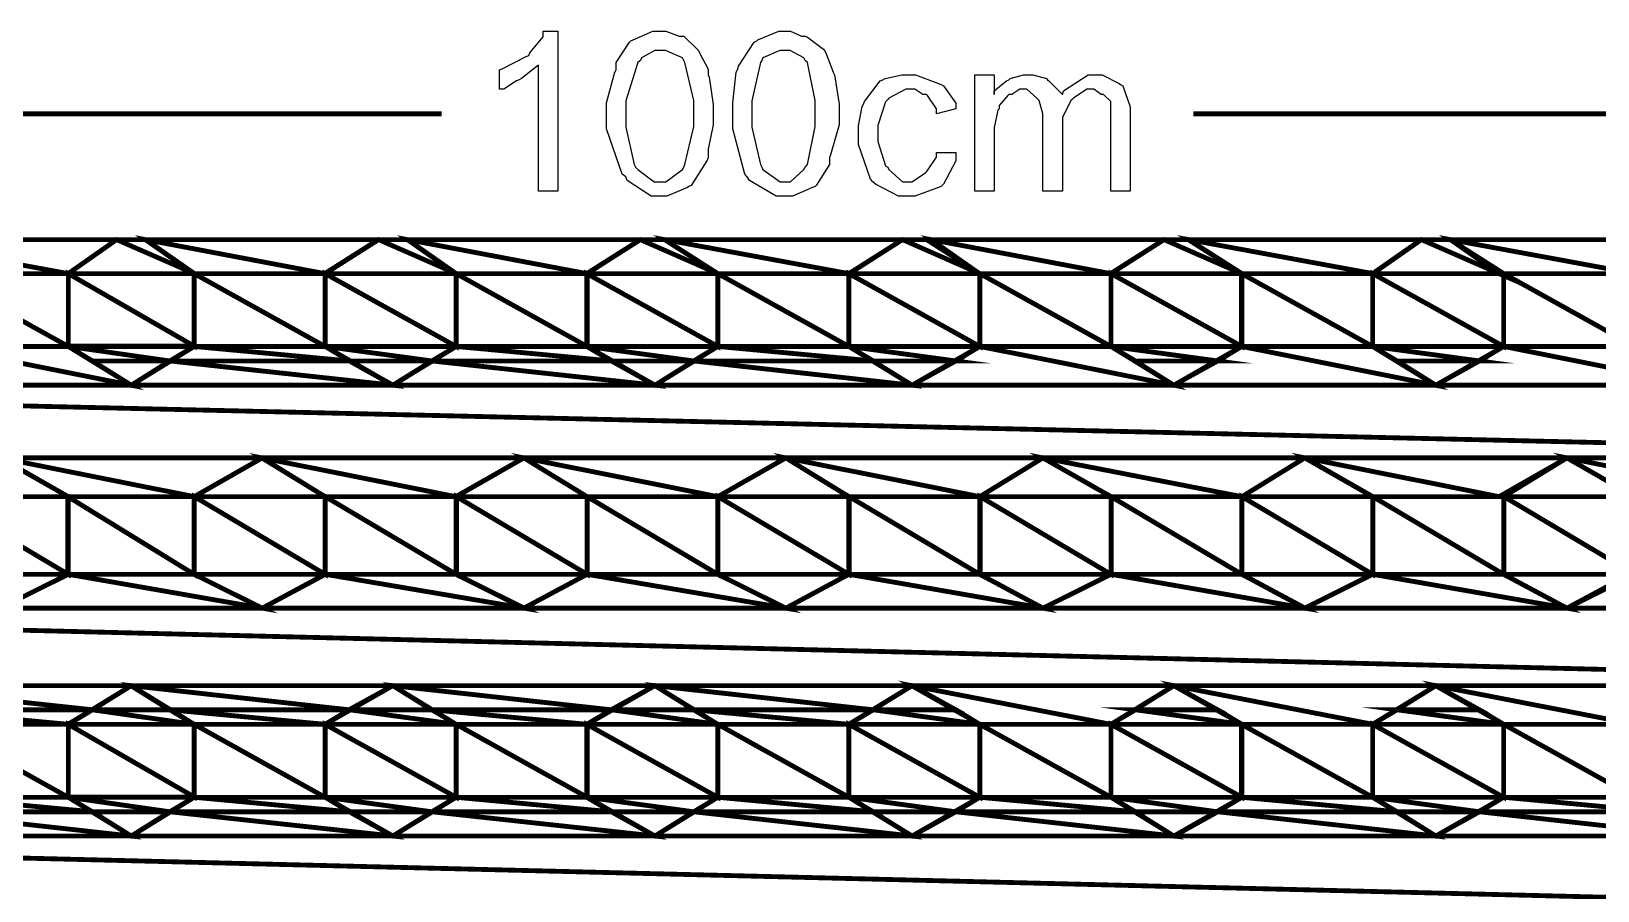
# Model space of a CAD drawing. Extents: x 0 to 210, y 0 to 297.
# Drawn here: x 181.84 to 195.53, y 155.12 to 162.64 of the extents above; entities that cross this region are included whole.
import ezdxf

# ---------------------------------------------------------------- set-up
doc = ezdxf.new("R2010")
doc.units = 0
doc.header["$MEASUREMENT"] = 0
for name, color, linetype in [('C00-00-00-BLACK', 7, 'Continuous'), ('C00-7E-FF', 150, 'Continuous'), ('C62-64-65', 252, 'Continuous'), ('C93-95-97', 253, 'Continuous'), ('CFF-7E-00', 30, 'Continuous')]:
    doc.layers.add(name, color=color, linetype=linetype)

msp = doc.modelspace()

# ---------------------------------------------------------------- linework, layer by layer
at = {"layer": 'C00-00-00-BLACK', "const_width": 0.0423}
for points in [[(173.972, 160.817), (201.327, 160.817)], [(182.158, 160.52), (182.581, 160.817)], [(182.835, 160.817), (183.259, 160.52)], [(184.404, 160.52), (184.869, 160.817)], [(185.126, 160.817), (185.55, 160.52)], [(186.695, 160.52), (187.161, 160.817)], [(187.373, 160.817), (187.838, 160.52)], [(188.984, 160.52), (189.453, 160.817)], [(189.664, 160.817), (190.129, 160.52)], [(191.276, 160.52), (191.74, 160.817)], [(191.952, 160.817), (192.421, 160.52)], [(193.564, 160.52), (193.989, 160.817)], [(194.244, 160.817), (194.71, 160.52)], [(182.158, 160.52), (182.158, 159.883)], [(183.259, 160.52), (183.259, 159.883)], [(184.404, 160.52), (184.404, 159.883)], [(185.55, 160.52), (185.55, 159.883)], [(186.695, 160.52), (186.695, 159.883)], [(187.838, 160.52), (187.838, 159.883)], [(188.984, 160.52), (188.984, 159.883)], [(190.129, 160.52), (190.129, 159.883)], [(191.276, 160.52), (191.276, 159.883)], [(192.421, 160.52), (192.421, 159.883)], [(193.564, 160.52), (193.564, 159.883)], [(194.71, 160.52), (194.71, 159.883)], [(182.158, 159.883), (182.709, 159.544)], [(182.709, 159.544), (183.259, 159.883)], [(184.404, 159.883), (184.996, 159.544)], [(184.996, 159.544), (185.55, 159.883)], [(186.695, 159.883), (187.288, 159.544)], [(187.288, 159.544), (187.838, 159.883)], [(188.984, 159.883), (189.537, 159.544)], [(189.537, 159.544), (190.129, 159.883)], [(191.276, 159.883), (191.826, 159.544)], [(191.826, 159.544), (192.421, 159.883)], [(193.564, 159.883), (194.117, 159.544)], [(194.117, 159.544), (194.71, 159.883)], [(181.562, 158.908), (182.158, 158.569)], [(183.259, 158.569), (183.854, 158.908)], [(183.854, 158.908), (184.404, 158.569)], [(185.55, 158.569), (186.142, 158.908)], [(186.142, 158.908), (186.695, 158.569)], [(187.838, 158.569), (188.433, 158.908)], [(188.433, 158.908), (188.984, 158.569)], [(190.129, 158.569), (190.681, 158.908)], [(190.681, 158.908), (191.276, 158.569)], [(192.421, 158.569), (192.971, 158.908)], [(192.971, 158.908), (193.564, 158.569)], [(194.71, 158.569), (195.263, 158.908)], [(195.263, 158.908), (195.855, 158.569)], [(182.158, 158.569), (182.158, 157.89)], [(183.259, 158.569), (183.259, 157.89)], [(184.404, 158.569), (184.404, 157.89)], [(185.55, 158.569), (185.55, 157.89)], [(186.695, 158.569), (186.695, 157.89)], [(187.838, 158.569), (187.838, 157.89)], [(188.984, 158.569), (188.984, 157.89)], [(190.129, 158.569), (190.129, 157.89)], [(191.276, 158.569), (191.276, 157.89)], [(192.421, 158.569), (192.421, 157.89)], [(193.564, 158.569), (193.564, 157.89)], [(194.71, 158.569), (194.71, 157.89)], [(181.562, 157.594), (182.158, 157.89)], [(183.259, 157.89), (183.854, 157.594)], [(183.854, 157.594), (184.404, 157.89)], [(185.55, 157.89), (186.142, 157.594)], [(186.142, 157.594), (186.695, 157.89)], [(187.838, 157.89), (188.433, 157.594)], [(188.433, 157.594), (188.984, 157.89)], [(190.129, 157.89), (190.681, 157.594)], [(190.681, 157.594), (191.276, 157.89)], [(192.421, 157.89), (192.971, 157.594)], [(192.971, 157.594), (193.564, 157.89)], [(194.71, 157.89), (195.263, 157.594)], [(195.263, 157.594), (195.855, 157.89)], [(182.158, 156.578), (182.709, 156.916)], [(182.709, 156.916), (183.259, 156.578)], [(184.404, 156.578), (184.996, 156.916)], [(184.996, 156.916), (185.55, 156.578)], [(186.695, 156.578), (187.288, 156.916)], [(187.288, 156.916), (187.838, 156.578)], [(188.984, 156.578), (189.537, 156.916)], [(189.537, 156.916), (190.129, 156.578)], [(191.276, 156.578), (191.826, 156.916)], [(191.826, 156.916), (192.421, 156.578)], [(193.564, 156.578), (194.117, 156.916)], [(194.117, 156.916), (194.71, 156.578)], [(182.158, 156.578), (182.158, 155.94)], [(183.259, 156.578), (183.259, 155.94)], [(184.404, 156.578), (184.404, 155.94)], [(185.55, 156.578), (185.55, 155.94)], [(186.695, 156.578), (186.695, 155.94)], [(187.838, 156.578), (187.838, 155.94)], [(188.984, 156.578), (188.984, 155.94)], [(190.129, 156.578), (190.129, 155.94)], [(191.276, 156.578), (191.276, 155.94)], [(192.421, 156.578), (192.421, 155.94)], [(193.564, 156.578), (193.564, 155.94)], [(194.71, 156.578), (194.71, 155.94)], [(182.158, 155.94), (182.709, 155.601)], [(182.709, 155.601), (183.259, 155.94)], [(184.404, 155.94), (184.996, 155.601)], [(184.996, 155.601), (185.55, 155.94)], [(186.695, 155.94), (187.288, 155.601)], [(187.288, 155.601), (187.838, 155.94)], [(188.984, 155.94), (189.537, 155.601)], [(189.537, 155.601), (190.129, 155.94)], [(191.276, 155.94), (191.826, 155.601)], [(191.826, 155.601), (192.421, 155.94)], [(193.564, 155.94), (194.117, 155.601)], [(194.117, 155.601), (194.71, 155.94)]]:
    msp.add_lwpolyline(points, dxfattribs=at)
at = {"layer": 'C00-7E-FF', "const_width": 0.0423}
for points in [[(175.456, 161.917), (185.423, 161.917)], [(199.8, 161.917), (191.995, 161.917)]]:
    msp.add_lwpolyline(points, dxfattribs=at)
at = {"layer": 'C62-64-65', "const_width": 0.0423}
for points in [[(182.581, 160.817), (183.261, 160.52), (182.158, 160.52), (182.581, 160.817)], [(182.835, 160.817), (182.581, 160.817), (183.261, 160.52), (182.835, 160.817)], [(184.872, 160.817), (185.55, 160.52), (184.404, 160.52), (184.872, 160.817)], [(185.126, 160.817), (184.872, 160.817), (185.55, 160.52), (185.126, 160.817)], [(187.161, 160.817), (187.838, 160.52), (186.695, 160.52), (187.161, 160.817)], [(187.373, 160.817), (187.161, 160.817), (187.838, 160.52), (187.373, 160.817)], [(189.453, 160.817), (190.129, 160.52), (188.987, 160.52), (189.453, 160.817)], [(189.664, 160.817), (189.453, 160.817), (190.129, 160.52), (189.664, 160.817)], [(191.74, 160.817), (192.418, 160.52), (191.276, 160.52), (191.74, 160.817)], [(191.952, 160.817), (191.74, 160.817), (192.418, 160.52), (191.952, 160.817)], [(193.991, 160.817), (194.67, 160.52), (193.566, 160.52), (193.991, 160.817)], [(194.244, 160.817), (193.991, 160.817), (194.67, 160.52), (194.244, 160.817)], [(183.259, 160.52), (182.158, 160.52), (183.259, 159.886), (183.259, 160.52)], [(182.158, 160.52), (183.259, 159.886), (182.158, 159.886), (182.158, 160.52)], [(185.55, 160.52), (184.404, 160.52), (185.55, 159.883), (185.55, 160.52)], [(184.404, 160.52), (185.55, 159.883), (184.404, 159.883), (184.404, 160.52)], [(187.838, 160.52), (186.692, 160.52), (187.838, 159.883), (187.838, 160.52)], [(186.692, 160.52), (187.838, 159.883), (186.692, 159.883), (186.692, 160.52)], [(190.129, 160.52), (188.984, 160.52), (190.129, 159.883), (190.129, 160.52)], [(188.984, 160.52), (190.129, 159.883), (188.984, 159.883), (188.984, 160.52)], [(192.421, 160.52), (191.276, 160.52), (192.421, 159.883), (192.421, 160.52)], [(191.276, 160.52), (192.421, 159.883), (191.276, 159.883), (191.276, 160.52)], [(194.71, 160.52), (193.564, 160.52), (194.71, 159.883), (194.71, 160.52)], [(193.564, 160.52), (194.71, 159.883), (193.564, 159.883), (193.564, 160.52)], [(183.259, 159.883), (182.158, 159.883), (183.046, 159.756), (183.259, 159.883)], [(182.158, 159.883), (183.046, 159.756), (182.37, 159.756), (182.158, 159.883)], [(185.55, 159.883), (184.404, 159.883), (185.338, 159.756), (185.55, 159.883)], [(184.404, 159.883), (185.338, 159.756), (184.618, 159.756), (184.404, 159.883)], [(187.838, 159.883), (186.692, 159.883), (187.627, 159.756), (187.838, 159.883)], [(186.692, 159.883), (187.627, 159.756), (186.907, 159.756), (186.692, 159.883)], [(190.129, 159.883), (188.984, 159.883), (189.919, 159.756), (190.129, 159.883)], [(188.984, 159.883), (189.919, 159.756), (189.198, 159.756), (188.984, 159.883)], [(192.421, 159.883), (191.276, 159.883), (192.209, 159.756), (192.421, 159.883)], [(191.276, 159.883), (192.209, 159.756), (191.49, 159.756), (191.276, 159.883)], [(194.71, 159.883), (193.564, 159.883), (194.498, 159.756), (194.71, 159.883)], [(193.564, 159.883), (194.498, 159.756), (193.778, 159.756), (193.564, 159.883)], [(182.37, 159.756), (183.046, 159.756), (182.709, 159.544), (182.37, 159.756)], [(184.616, 159.756), (185.338, 159.756), (184.996, 159.544), (184.616, 159.756)], [(186.907, 159.756), (187.627, 159.756), (187.288, 159.544), (186.907, 159.756)], [(189.195, 159.756), (189.919, 159.756), (189.537, 159.544), (189.195, 159.756)], [(191.487, 159.756), (192.209, 159.756), (191.826, 159.544), (191.487, 159.756)], [(193.778, 159.756), (194.498, 159.756), (194.117, 159.544), (193.778, 159.756)], [(181.562, 158.908), (182.158, 158.569), (181.012, 158.569), (181.562, 158.908)], [(183.854, 158.908), (184.404, 158.569), (183.259, 158.569), (183.854, 158.908)], [(186.142, 158.908), (186.695, 158.569), (185.55, 158.569), (186.142, 158.908)], [(188.433, 158.908), (188.984, 158.569), (187.838, 158.569), (188.433, 158.908)], [(190.681, 158.908), (191.276, 158.569), (190.129, 158.569), (190.681, 158.908)], [(192.971, 158.908), (193.564, 158.569), (192.421, 158.569), (192.971, 158.908)], [(195.263, 158.908), (195.855, 158.569), (194.71, 158.569), (195.263, 158.908)], [(182.158, 158.569), (181.015, 158.569), (182.158, 157.89), (182.158, 158.569)], [(181.015, 158.569), (182.158, 157.89), (181.015, 157.89), (181.015, 158.569)], [(184.404, 158.569), (183.261, 158.569), (184.404, 157.89), (184.404, 158.569)], [(183.261, 158.569), (184.404, 157.89), (183.261, 157.89), (183.261, 158.569)], [(186.695, 158.569), (185.553, 158.569), (186.695, 157.89), (186.695, 158.569)], [(185.553, 158.569), (186.695, 157.89), (185.553, 157.89), (185.553, 158.569)], [(188.984, 158.569), (187.84, 158.569), (188.984, 157.89), (188.984, 158.569)], [(187.84, 158.569), (188.984, 157.89), (187.84, 157.89), (187.84, 158.569)], [(191.276, 158.569), (190.132, 158.569), (191.276, 157.89), (191.276, 158.569)], [(190.132, 158.569), (191.276, 157.89), (190.132, 157.89), (190.132, 158.569)], [(193.564, 158.569), (192.421, 158.569), (193.564, 157.89), (193.564, 158.569)], [(192.421, 158.569), (193.564, 157.89), (192.421, 157.89), (192.421, 158.569)], [(195.855, 158.569), (194.713, 158.569), (195.855, 157.89), (195.855, 158.569)], [(194.713, 158.569), (195.855, 157.89), (194.713, 157.89), (194.713, 158.569)], [(181.012, 157.89), (182.158, 157.89), (181.562, 157.594), (181.012, 157.89)], [(183.259, 157.89), (184.404, 157.89), (183.854, 157.594), (183.259, 157.89)], [(185.55, 157.89), (186.695, 157.89), (186.142, 157.594), (185.55, 157.89)], [(187.838, 157.89), (188.984, 157.89), (188.433, 157.594), (187.838, 157.89)], [(190.129, 157.89), (191.276, 157.89), (190.681, 157.594), (190.129, 157.89)], [(192.421, 157.89), (193.564, 157.89), (192.971, 157.594), (192.421, 157.89)], [(194.71, 157.89), (195.855, 157.89), (195.263, 157.594), (194.71, 157.89)], [(182.709, 156.916), (183.046, 156.705), (182.37, 156.705), (182.709, 156.916)], [(184.996, 156.916), (185.338, 156.705), (184.616, 156.705), (184.996, 156.916)], [(187.288, 156.916), (187.627, 156.705), (186.907, 156.705), (187.288, 156.916)], [(189.537, 156.916), (189.919, 156.705), (189.195, 156.705), (189.537, 156.916)], [(191.826, 156.916), (192.209, 156.705), (191.487, 156.705), (191.826, 156.916)], [(194.117, 156.916), (194.498, 156.705), (193.778, 156.705), (194.117, 156.916)], [(183.046, 156.705), (182.367, 156.705), (183.259, 156.578), (183.046, 156.705)], [(182.367, 156.705), (183.259, 156.578), (182.155, 156.578), (182.367, 156.705)], [(185.338, 156.705), (184.618, 156.705), (185.55, 156.578), (185.338, 156.705)], [(184.618, 156.705), (185.55, 156.578), (184.404, 156.578), (184.618, 156.705)], [(187.627, 156.705), (186.907, 156.705), (187.838, 156.578), (187.627, 156.705)], [(186.907, 156.705), (187.838, 156.578), (186.692, 156.578), (186.907, 156.705)], [(189.919, 156.705), (189.198, 156.705), (190.129, 156.578), (189.919, 156.705)], [(189.198, 156.705), (190.129, 156.578), (188.984, 156.578), (189.198, 156.705)], [(192.209, 156.705), (191.49, 156.705), (192.421, 156.578), (192.209, 156.705)], [(191.49, 156.705), (192.421, 156.578), (191.276, 156.578), (191.49, 156.705)], [(194.498, 156.705), (193.778, 156.705), (194.71, 156.578), (194.498, 156.705)], [(193.778, 156.705), (194.71, 156.578), (193.564, 156.578), (193.778, 156.705)], [(183.259, 156.578), (182.158, 156.578), (183.259, 155.943), (183.259, 156.578)], [(182.158, 156.578), (183.259, 155.943), (182.158, 155.943), (182.158, 156.578)], [(185.55, 156.578), (184.404, 156.578), (185.55, 155.94), (185.55, 156.578)], [(184.404, 156.578), (185.55, 155.94), (184.404, 155.94), (184.404, 156.578)], [(187.838, 156.578), (186.692, 156.578), (187.838, 155.94), (187.838, 156.578)], [(186.692, 156.578), (187.838, 155.94), (186.692, 155.94), (186.692, 156.578)], [(190.129, 156.578), (188.984, 156.578), (190.129, 155.94), (190.129, 156.578)], [(188.984, 156.578), (190.129, 155.94), (188.984, 155.94), (188.984, 156.578)], [(192.421, 156.578), (191.276, 156.578), (192.421, 155.94), (192.421, 156.578)], [(191.276, 156.578), (192.421, 155.94), (191.276, 155.94), (191.276, 156.578)], [(194.71, 156.578), (193.564, 156.578), (194.71, 155.94), (194.71, 156.578)], [(193.564, 156.578), (194.71, 155.94), (193.564, 155.94), (193.564, 156.578)], [(183.259, 155.94), (182.158, 155.94), (183.046, 155.813), (183.259, 155.94)], [(182.158, 155.94), (183.046, 155.813), (182.37, 155.813), (182.158, 155.94)], [(185.55, 155.94), (184.404, 155.94), (185.338, 155.813), (185.55, 155.94)], [(184.404, 155.94), (185.338, 155.813), (184.618, 155.813), (184.404, 155.94)], [(187.838, 155.94), (186.692, 155.94), (187.627, 155.813), (187.838, 155.94)], [(186.692, 155.94), (187.627, 155.813), (186.907, 155.813), (186.692, 155.94)], [(190.129, 155.94), (188.984, 155.94), (189.919, 155.813), (190.129, 155.94)], [(188.984, 155.94), (189.919, 155.813), (189.198, 155.813), (188.984, 155.94)], [(192.421, 155.94), (191.276, 155.94), (192.209, 155.813), (192.421, 155.94)], [(191.276, 155.94), (192.209, 155.813), (191.49, 155.813), (191.276, 155.94)], [(194.71, 155.94), (193.564, 155.94), (194.498, 155.813), (194.71, 155.94)], [(193.564, 155.94), (194.498, 155.813), (193.778, 155.813), (193.564, 155.94)], [(182.37, 155.813), (183.046, 155.813), (182.709, 155.601), (182.37, 155.813)], [(184.616, 155.813), (185.338, 155.813), (184.996, 155.601), (184.616, 155.813)], [(186.907, 155.813), (187.627, 155.813), (187.288, 155.601), (186.907, 155.813)], [(189.195, 155.813), (189.919, 155.813), (189.537, 155.601), (189.195, 155.813)], [(191.487, 155.813), (192.209, 155.813), (191.826, 155.601), (191.487, 155.813)], [(193.778, 155.813), (194.498, 155.813), (194.117, 155.601), (193.778, 155.813)]]:
    msp.add_lwpolyline(points, close=True, dxfattribs=at)
at = {"layer": 'C62-64-65'}
for points in [[(182.581, 160.817), (183.261, 160.52), (182.158, 160.52), (182.581, 160.817)], [(182.835, 160.817), (182.581, 160.817), (183.261, 160.52), (182.835, 160.817)], [(184.872, 160.817), (185.55, 160.52), (184.404, 160.52), (184.872, 160.817)], [(185.126, 160.817), (184.872, 160.817), (185.55, 160.52), (185.126, 160.817)], [(187.161, 160.817), (187.838, 160.52), (186.695, 160.52), (187.161, 160.817)], [(187.373, 160.817), (187.161, 160.817), (187.838, 160.52), (187.373, 160.817)], [(189.453, 160.817), (190.129, 160.52), (188.987, 160.52), (189.453, 160.817)], [(189.664, 160.817), (189.453, 160.817), (190.129, 160.52), (189.664, 160.817)], [(191.74, 160.817), (192.418, 160.52), (191.276, 160.52), (191.74, 160.817)], [(191.952, 160.817), (191.74, 160.817), (192.418, 160.52), (191.952, 160.817)], [(193.991, 160.817), (194.67, 160.52), (193.566, 160.52), (193.991, 160.817)], [(194.244, 160.817), (193.991, 160.817), (194.67, 160.52), (194.244, 160.817)], [(183.259, 160.52), (182.158, 160.52), (183.259, 159.886), (183.259, 160.52)], [(182.158, 160.52), (183.259, 159.886), (182.158, 159.886), (182.158, 160.52)], [(185.55, 160.52), (184.404, 160.52), (185.55, 159.883), (185.55, 160.52)], [(184.404, 160.52), (185.55, 159.883), (184.404, 159.883), (184.404, 160.52)], [(187.838, 160.52), (186.692, 160.52), (187.838, 159.883), (187.838, 160.52)], [(186.692, 160.52), (187.838, 159.883), (186.692, 159.883), (186.692, 160.52)], [(190.129, 160.52), (188.984, 160.52), (190.129, 159.883), (190.129, 160.52)], [(188.984, 160.52), (190.129, 159.883), (188.984, 159.883), (188.984, 160.52)], [(192.421, 160.52), (191.276, 160.52), (192.421, 159.883), (192.421, 160.52)], [(191.276, 160.52), (192.421, 159.883), (191.276, 159.883), (191.276, 160.52)], [(194.71, 160.52), (193.564, 160.52), (194.71, 159.883), (194.71, 160.52)], [(193.564, 160.52), (194.71, 159.883), (193.564, 159.883), (193.564, 160.52)], [(183.259, 159.883), (182.158, 159.883), (183.046, 159.756), (183.259, 159.883)], [(182.158, 159.883), (183.046, 159.756), (182.37, 159.756), (182.158, 159.883)], [(185.55, 159.883), (184.404, 159.883), (185.338, 159.756), (185.55, 159.883)], [(184.404, 159.883), (185.338, 159.756), (184.618, 159.756), (184.404, 159.883)], [(187.838, 159.883), (186.692, 159.883), (187.627, 159.756), (187.838, 159.883)], [(186.692, 159.883), (187.627, 159.756), (186.907, 159.756), (186.692, 159.883)], [(190.129, 159.883), (188.984, 159.883), (189.919, 159.756), (190.129, 159.883)], [(188.984, 159.883), (189.919, 159.756), (189.198, 159.756), (188.984, 159.883)], [(192.421, 159.883), (191.276, 159.883), (192.209, 159.756), (192.421, 159.883)], [(191.276, 159.883), (192.209, 159.756), (191.49, 159.756), (191.276, 159.883)], [(194.71, 159.883), (193.564, 159.883), (194.498, 159.756), (194.71, 159.883)], [(193.564, 159.883), (194.498, 159.756), (193.778, 159.756), (193.564, 159.883)], [(182.37, 159.756), (183.046, 159.756), (182.709, 159.544), (182.37, 159.756)], [(184.616, 159.756), (185.338, 159.756), (184.996, 159.544), (184.616, 159.756)], [(186.907, 159.756), (187.627, 159.756), (187.288, 159.544), (186.907, 159.756)], [(189.195, 159.756), (189.919, 159.756), (189.537, 159.544), (189.195, 159.756)], [(191.487, 159.756), (192.209, 159.756), (191.826, 159.544), (191.487, 159.756)], [(193.778, 159.756), (194.498, 159.756), (194.117, 159.544), (193.778, 159.756)], [(181.562, 158.908), (182.158, 158.569), (181.012, 158.569), (181.562, 158.908)], [(183.854, 158.908), (184.404, 158.569), (183.259, 158.569), (183.854, 158.908)], [(186.142, 158.908), (186.695, 158.569), (185.55, 158.569), (186.142, 158.908)], [(188.433, 158.908), (188.984, 158.569), (187.838, 158.569), (188.433, 158.908)], [(190.681, 158.908), (191.276, 158.569), (190.129, 158.569), (190.681, 158.908)], [(192.971, 158.908), (193.564, 158.569), (192.421, 158.569), (192.971, 158.908)], [(195.263, 158.908), (195.855, 158.569), (194.71, 158.569), (195.263, 158.908)], [(182.158, 158.569), (181.015, 158.569), (182.158, 157.89), (182.158, 158.569)], [(181.015, 158.569), (182.158, 157.89), (181.015, 157.89), (181.015, 158.569)], [(184.404, 158.569), (183.261, 158.569), (184.404, 157.89), (184.404, 158.569)], [(183.261, 158.569), (184.404, 157.89), (183.261, 157.89), (183.261, 158.569)], [(186.695, 158.569), (185.553, 158.569), (186.695, 157.89), (186.695, 158.569)], [(185.553, 158.569), (186.695, 157.89), (185.553, 157.89), (185.553, 158.569)], [(188.984, 158.569), (187.84, 158.569), (188.984, 157.89), (188.984, 158.569)], [(187.84, 158.569), (188.984, 157.89), (187.84, 157.89), (187.84, 158.569)], [(191.276, 158.569), (190.132, 158.569), (191.276, 157.89), (191.276, 158.569)], [(190.132, 158.569), (191.276, 157.89), (190.132, 157.89), (190.132, 158.569)], [(193.564, 158.569), (192.421, 158.569), (193.564, 157.89), (193.564, 158.569)], [(192.421, 158.569), (193.564, 157.89), (192.421, 157.89), (192.421, 158.569)], [(195.855, 158.569), (194.713, 158.569), (195.855, 157.89), (195.855, 158.569)], [(194.713, 158.569), (195.855, 157.89), (194.713, 157.89), (194.713, 158.569)], [(181.012, 157.89), (182.158, 157.89), (181.562, 157.594), (181.012, 157.89)], [(183.259, 157.89), (184.404, 157.89), (183.854, 157.594), (183.259, 157.89)], [(185.55, 157.89), (186.695, 157.89), (186.142, 157.594), (185.55, 157.89)], [(187.838, 157.89), (188.984, 157.89), (188.433, 157.594), (187.838, 157.89)], [(190.129, 157.89), (191.276, 157.89), (190.681, 157.594), (190.129, 157.89)], [(192.421, 157.89), (193.564, 157.89), (192.971, 157.594), (192.421, 157.89)], [(194.71, 157.89), (195.855, 157.89), (195.263, 157.594), (194.71, 157.89)], [(182.709, 156.916), (183.046, 156.705), (182.37, 156.705), (182.709, 156.916)], [(184.996, 156.916), (185.338, 156.705), (184.616, 156.705), (184.996, 156.916)], [(187.288, 156.916), (187.627, 156.705), (186.907, 156.705), (187.288, 156.916)], [(189.537, 156.916), (189.919, 156.705), (189.195, 156.705), (189.537, 156.916)], [(191.826, 156.916), (192.209, 156.705), (191.487, 156.705), (191.826, 156.916)], [(194.117, 156.916), (194.498, 156.705), (193.778, 156.705), (194.117, 156.916)], [(182.367, 156.705), (183.259, 156.578), (182.155, 156.578), (182.367, 156.705)], [(183.046, 156.705), (182.367, 156.705), (183.259, 156.578), (183.046, 156.705)], [(184.618, 156.705), (185.55, 156.578), (184.404, 156.578), (184.618, 156.705)], [(185.338, 156.705), (184.618, 156.705), (185.55, 156.578), (185.338, 156.705)], [(186.907, 156.705), (187.838, 156.578), (186.692, 156.578), (186.907, 156.705)], [(187.627, 156.705), (186.907, 156.705), (187.838, 156.578), (187.627, 156.705)], [(189.198, 156.705), (190.129, 156.578), (188.984, 156.578), (189.198, 156.705)], [(189.919, 156.705), (189.198, 156.705), (190.129, 156.578), (189.919, 156.705)], [(191.49, 156.705), (192.421, 156.578), (191.276, 156.578), (191.49, 156.705)], [(192.209, 156.705), (191.49, 156.705), (192.421, 156.578), (192.209, 156.705)], [(193.778, 156.705), (194.71, 156.578), (193.564, 156.578), (193.778, 156.705)], [(194.498, 156.705), (193.778, 156.705), (194.71, 156.578), (194.498, 156.705)], [(183.259, 156.578), (182.158, 156.578), (183.259, 155.943), (183.259, 156.578)], [(182.158, 156.578), (183.259, 155.943), (182.158, 155.943), (182.158, 156.578)], [(185.55, 156.578), (184.404, 156.578), (185.55, 155.94), (185.55, 156.578)], [(184.404, 156.578), (185.55, 155.94), (184.404, 155.94), (184.404, 156.578)], [(187.838, 156.578), (186.692, 156.578), (187.838, 155.94), (187.838, 156.578)], [(186.692, 156.578), (187.838, 155.94), (186.692, 155.94), (186.692, 156.578)], [(190.129, 156.578), (188.984, 156.578), (190.129, 155.94), (190.129, 156.578)], [(188.984, 156.578), (190.129, 155.94), (188.984, 155.94), (188.984, 156.578)], [(192.421, 156.578), (191.276, 156.578), (192.421, 155.94), (192.421, 156.578)], [(191.276, 156.578), (192.421, 155.94), (191.276, 155.94), (191.276, 156.578)], [(194.71, 156.578), (193.564, 156.578), (194.71, 155.94), (194.71, 156.578)], [(193.564, 156.578), (194.71, 155.94), (193.564, 155.94), (193.564, 156.578)], [(183.259, 155.94), (182.158, 155.94), (183.046, 155.813), (183.259, 155.94)], [(182.158, 155.94), (183.046, 155.813), (182.37, 155.813), (182.158, 155.94)], [(185.55, 155.94), (184.404, 155.94), (185.338, 155.813), (185.55, 155.94)], [(184.404, 155.94), (185.338, 155.813), (184.618, 155.813), (184.404, 155.94)], [(187.838, 155.94), (186.692, 155.94), (187.627, 155.813), (187.838, 155.94)], [(186.692, 155.94), (187.627, 155.813), (186.907, 155.813), (186.692, 155.94)], [(190.129, 155.94), (188.984, 155.94), (189.919, 155.813), (190.129, 155.94)], [(188.984, 155.94), (189.919, 155.813), (189.198, 155.813), (188.984, 155.94)], [(192.421, 155.94), (191.276, 155.94), (192.209, 155.813), (192.421, 155.94)], [(191.276, 155.94), (192.209, 155.813), (191.49, 155.813), (191.276, 155.94)], [(194.71, 155.94), (193.564, 155.94), (194.498, 155.813), (194.71, 155.94)], [(193.564, 155.94), (194.498, 155.813), (193.778, 155.813), (193.564, 155.94)], [(182.37, 155.813), (183.046, 155.813), (182.709, 155.601), (182.37, 155.813)], [(184.616, 155.813), (185.338, 155.813), (184.996, 155.601), (184.616, 155.813)], [(186.907, 155.813), (187.627, 155.813), (187.288, 155.601), (186.907, 155.813)], [(189.195, 155.813), (189.919, 155.813), (189.537, 155.601), (189.195, 155.813)], [(191.487, 155.813), (192.209, 155.813), (191.826, 155.601), (191.487, 155.813)], [(193.778, 155.813), (194.498, 155.813), (194.117, 155.601), (193.778, 155.813)]]:
    msp.add_lwpolyline(points, close=True, dxfattribs=at)
at = {"layer": 'C93-95-97', "const_width": 0.0423}
for points in [[(182.581, 160.817), (180.546, 160.817), (182.158, 160.52), (182.581, 160.817)], [(180.546, 160.817), (182.158, 160.52), (181.012, 160.52), (180.546, 160.817)], [(184.869, 160.817), (182.833, 160.817), (184.401, 160.52), (184.869, 160.817)], [(182.833, 160.817), (184.401, 160.52), (183.256, 160.52), (182.833, 160.817)], [(187.161, 160.817), (185.124, 160.817), (186.692, 160.52), (187.161, 160.817)], [(185.124, 160.817), (186.692, 160.52), (185.547, 160.52), (185.124, 160.817)], [(189.453, 160.817), (187.373, 160.817), (188.984, 160.52), (189.453, 160.817)], [(187.373, 160.817), (188.984, 160.52), (187.838, 160.52), (187.373, 160.817)], [(191.74, 160.817), (189.703, 160.817), (191.273, 160.52), (191.74, 160.817)], [(189.703, 160.817), (191.273, 160.52), (190.126, 160.52), (189.703, 160.817)], [(193.989, 160.817), (191.955, 160.817), (193.566, 160.52), (193.989, 160.817)], [(191.955, 160.817), (193.566, 160.52), (192.421, 160.52), (191.955, 160.817)], [(196.278, 160.817), (194.244, 160.817), (195.855, 160.52), (196.278, 160.817)], [(194.244, 160.817), (195.855, 160.52), (194.71, 160.52), (194.244, 160.817)], [(182.158, 160.52), (181.012, 160.52), (182.158, 159.883), (182.158, 160.52)], [(181.012, 160.52), (182.158, 159.883), (181.012, 159.883), (181.012, 160.52)], [(184.404, 160.52), (183.259, 160.52), (184.404, 159.883), (184.404, 160.52)], [(183.259, 160.52), (184.404, 159.883), (183.259, 159.883), (183.259, 160.52)], [(186.695, 160.52), (185.55, 160.52), (186.695, 159.883), (186.695, 160.52)], [(185.55, 160.52), (186.695, 159.883), (185.55, 159.883), (185.55, 160.52)], [(188.984, 160.52), (187.838, 160.52), (188.984, 159.883), (188.984, 160.52)], [(187.838, 160.52), (188.984, 159.883), (187.838, 159.883), (187.838, 160.52)], [(191.276, 160.52), (190.129, 160.52), (191.276, 159.883), (191.276, 160.52)], [(190.129, 160.52), (191.276, 159.883), (190.129, 159.883), (190.129, 160.52)], [(193.564, 160.52), (192.418, 160.52), (193.564, 159.883), (193.564, 160.52)], [(192.418, 160.52), (193.564, 159.883), (192.418, 159.883), (192.418, 160.52)], [(195.855, 160.52), (194.71, 160.52), (195.855, 159.883), (195.855, 160.52)], [(194.71, 160.52), (195.855, 159.883), (194.71, 159.883), (194.71, 160.52)], [(181.012, 159.883), (182.709, 159.544), (180.42, 159.544), (181.012, 159.883)], [(182.158, 159.883), (181.012, 159.883), (182.709, 159.544), (182.158, 159.883)], [(184.404, 159.883), (183.259, 159.883), (184.616, 159.756), (184.404, 159.883)], [(183.259, 159.883), (184.616, 159.756), (183.046, 159.756), (183.259, 159.883)], [(186.695, 159.883), (185.55, 159.883), (186.907, 159.756), (186.695, 159.883)], [(185.55, 159.883), (186.907, 159.756), (185.338, 159.756), (185.55, 159.883)], [(188.984, 159.883), (187.838, 159.883), (189.195, 159.756), (188.984, 159.883)], [(187.838, 159.883), (189.195, 159.756), (187.627, 159.756), (187.838, 159.883)], [(190.129, 159.883), (191.826, 159.544), (189.537, 159.544), (190.129, 159.883)], [(191.276, 159.883), (190.129, 159.883), (191.826, 159.544), (191.276, 159.883)], [(192.418, 159.883), (194.115, 159.544), (191.826, 159.544), (192.418, 159.883)], [(193.564, 159.883), (192.418, 159.883), (194.115, 159.544), (193.564, 159.883)], [(194.71, 159.883), (196.405, 159.544), (194.117, 159.544), (194.71, 159.883)], [(195.855, 159.883), (194.71, 159.883), (196.405, 159.544), (195.855, 159.883)], [(183.046, 159.756), (184.999, 159.544), (182.709, 159.544), (183.046, 159.756)], [(184.616, 159.756), (183.046, 159.756), (184.999, 159.544), (184.616, 159.756)], [(185.338, 159.756), (187.29, 159.544), (184.999, 159.544), (185.338, 159.756)], [(186.907, 159.756), (185.338, 159.756), (187.29, 159.544), (186.907, 159.756)], [(187.627, 159.756), (189.537, 159.544), (187.288, 159.544), (187.627, 159.756)], [(189.195, 159.756), (187.627, 159.756), (189.537, 159.544), (189.195, 159.756)], [(173.972, 159.544), (201.327, 158.908), (173.972, 158.908), (173.972, 159.544)], [(201.327, 159.544), (173.972, 159.544), (201.327, 158.908), (201.327, 159.544)], [(183.854, 158.908), (181.565, 158.908), (183.261, 158.569), (183.854, 158.908)], [(181.565, 158.908), (183.261, 158.569), (182.158, 158.569), (181.565, 158.908)], [(186.142, 158.908), (183.851, 158.908), (185.547, 158.569), (186.142, 158.908)], [(183.851, 158.908), (185.547, 158.569), (184.404, 158.569), (183.851, 158.908)], [(188.433, 158.908), (186.142, 158.908), (187.838, 158.569), (188.433, 158.908)], [(186.142, 158.908), (187.838, 158.569), (186.695, 158.569), (186.142, 158.908)], [(190.681, 158.908), (188.433, 158.908), (190.129, 158.569), (190.681, 158.908)], [(188.433, 158.908), (190.129, 158.569), (188.984, 158.569), (188.433, 158.908)], [(192.971, 158.908), (190.681, 158.908), (192.421, 158.569), (192.971, 158.908)], [(190.681, 158.908), (192.421, 158.569), (191.276, 158.569), (190.681, 158.908)], [(195.263, 158.908), (192.974, 158.908), (194.67, 158.569), (195.263, 158.908)], [(192.974, 158.908), (194.67, 158.569), (193.566, 158.569), (192.974, 158.908)], [(197.551, 158.908), (195.263, 158.908), (196.959, 158.569), (197.551, 158.908)], [(195.263, 158.908), (196.959, 158.569), (195.855, 158.569), (195.263, 158.908)], [(183.259, 158.569), (182.155, 158.569), (183.259, 157.89), (183.259, 158.569)], [(182.155, 158.569), (183.259, 157.89), (182.155, 157.89), (182.155, 158.569)], [(185.55, 158.569), (184.406, 158.569), (185.55, 157.89), (185.55, 158.569)], [(184.406, 158.569), (185.55, 157.89), (184.406, 157.89), (184.406, 158.569)], [(187.838, 158.569), (186.695, 158.569), (187.838, 157.89), (187.838, 158.569)], [(186.695, 158.569), (187.838, 157.89), (186.695, 157.89), (186.695, 158.569)], [(190.129, 158.569), (188.987, 158.569), (190.129, 157.89), (190.129, 158.569)], [(188.987, 158.569), (190.129, 157.89), (188.987, 157.89), (188.987, 158.569)], [(192.421, 158.569), (191.277, 158.569), (192.421, 157.89), (192.421, 158.569)], [(191.277, 158.569), (192.421, 157.89), (191.277, 157.89), (191.277, 158.569)], [(194.71, 158.569), (193.566, 158.569), (194.71, 157.89), (194.71, 158.569)], [(193.566, 158.569), (194.71, 157.89), (193.566, 157.89), (193.566, 158.569)], [(182.158, 157.89), (183.854, 157.594), (181.562, 157.594), (182.158, 157.89)], [(183.259, 157.89), (182.158, 157.89), (183.854, 157.594), (183.259, 157.89)], [(184.406, 157.89), (186.145, 157.594), (183.854, 157.594), (184.406, 157.89)], [(185.55, 157.89), (184.406, 157.89), (186.145, 157.594), (185.55, 157.89)], [(186.695, 157.89), (188.433, 157.594), (186.142, 157.594), (186.695, 157.89)], [(187.838, 157.89), (186.695, 157.89), (188.433, 157.594), (187.838, 157.89)], [(188.984, 157.89), (190.681, 157.594), (188.433, 157.594), (188.984, 157.89)], [(190.129, 157.89), (188.984, 157.89), (190.681, 157.594), (190.129, 157.89)], [(191.276, 157.89), (192.974, 157.594), (190.682, 157.594), (191.276, 157.89)], [(192.421, 157.89), (191.276, 157.89), (192.974, 157.594), (192.421, 157.89)], [(193.564, 157.89), (195.263, 157.594), (192.971, 157.594), (193.564, 157.89)], [(194.71, 157.89), (193.564, 157.89), (195.263, 157.594), (194.71, 157.89)], [(195.815, 157.89), (197.554, 157.594), (195.263, 157.594), (195.815, 157.89)], [(173.972, 157.594), (201.327, 156.916), (173.972, 156.916), (173.972, 157.594)], [(201.327, 157.594), (173.972, 157.594), (201.327, 156.916), (201.327, 157.594)], [(182.709, 156.916), (180.417, 156.916), (182.37, 156.705), (182.709, 156.916)], [(180.417, 156.916), (182.37, 156.705), (180.8, 156.705), (180.417, 156.916)], [(184.996, 156.916), (182.706, 156.916), (184.613, 156.705), (184.996, 156.916)], [(182.706, 156.916), (184.613, 156.705), (183.043, 156.705), (182.706, 156.916)], [(187.288, 156.916), (184.996, 156.916), (186.905, 156.705), (187.288, 156.916)], [(184.996, 156.916), (186.905, 156.705), (185.335, 156.705), (184.996, 156.916)], [(189.537, 156.916), (187.288, 156.916), (189.195, 156.705), (189.537, 156.916)], [(187.288, 156.916), (189.195, 156.705), (187.627, 156.705), (187.288, 156.916)], [(191.826, 156.916), (189.534, 156.916), (191.276, 156.578), (191.826, 156.916)], [(189.534, 156.916), (191.276, 156.578), (190.129, 156.578), (189.534, 156.916)], [(194.117, 156.916), (191.826, 156.916), (193.566, 156.578), (194.117, 156.916)], [(191.826, 156.916), (193.566, 156.578), (192.421, 156.578), (191.826, 156.916)], [(196.405, 156.916), (194.115, 156.916), (195.855, 156.578), (196.405, 156.916)], [(194.115, 156.916), (195.855, 156.578), (194.71, 156.578), (194.115, 156.916)], [(182.37, 156.705), (180.8, 156.705), (182.158, 156.578), (182.37, 156.705)], [(180.8, 156.705), (182.158, 156.578), (181.012, 156.578), (180.8, 156.705)], [(184.616, 156.705), (183.046, 156.705), (184.404, 156.578), (184.616, 156.705)], [(183.046, 156.705), (184.404, 156.578), (183.259, 156.578), (183.046, 156.705)], [(186.907, 156.705), (185.338, 156.705), (186.695, 156.578), (186.907, 156.705)], [(185.338, 156.705), (186.695, 156.578), (185.55, 156.578), (185.338, 156.705)], [(189.195, 156.705), (187.627, 156.705), (188.984, 156.578), (189.195, 156.705)], [(187.627, 156.705), (188.984, 156.578), (187.838, 156.578), (187.627, 156.705)], [(182.158, 156.578), (181.012, 156.578), (182.158, 155.94), (182.158, 156.578)], [(181.012, 156.578), (182.158, 155.94), (181.012, 155.94), (181.012, 156.578)], [(184.404, 156.578), (183.259, 156.578), (184.404, 155.94), (184.404, 156.578)], [(183.259, 156.578), (184.404, 155.94), (183.259, 155.94), (183.259, 156.578)], [(186.695, 156.578), (185.55, 156.578), (186.695, 155.94), (186.695, 156.578)], [(185.55, 156.578), (186.695, 155.94), (185.55, 155.94), (185.55, 156.578)], [(188.984, 156.578), (187.838, 156.578), (188.984, 155.94), (188.984, 156.578)], [(187.838, 156.578), (188.984, 155.94), (187.838, 155.94), (187.838, 156.578)], [(191.276, 156.578), (190.129, 156.578), (191.276, 155.94), (191.276, 156.578)], [(190.129, 156.578), (191.276, 155.94), (190.129, 155.94), (190.129, 156.578)], [(193.564, 156.578), (192.418, 156.578), (193.564, 155.94), (193.564, 156.578)], [(192.418, 156.578), (193.564, 155.94), (192.418, 155.94), (192.418, 156.578)], [(195.855, 156.578), (194.71, 156.578), (195.855, 155.94), (195.855, 156.578)], [(194.71, 156.578), (195.855, 155.94), (194.71, 155.94), (194.71, 156.578)], [(182.158, 155.94), (181.012, 155.94), (182.37, 155.813), (182.158, 155.94)], [(181.012, 155.94), (182.37, 155.813), (180.8, 155.813), (181.012, 155.94)], [(184.404, 155.94), (183.259, 155.94), (184.616, 155.813), (184.404, 155.94)], [(183.259, 155.94), (184.616, 155.813), (183.046, 155.813), (183.259, 155.94)], [(186.695, 155.94), (185.55, 155.94), (186.907, 155.813), (186.695, 155.94)], [(185.55, 155.94), (186.907, 155.813), (185.338, 155.813), (185.55, 155.94)], [(188.984, 155.94), (187.838, 155.94), (189.195, 155.813), (188.984, 155.94)], [(187.838, 155.94), (189.195, 155.813), (187.627, 155.813), (187.838, 155.94)], [(191.276, 155.94), (190.129, 155.94), (191.487, 155.813), (191.276, 155.94)], [(190.129, 155.94), (191.487, 155.813), (189.919, 155.813), (190.129, 155.94)], [(193.564, 155.94), (192.418, 155.94), (193.776, 155.813), (193.564, 155.94)], [(192.418, 155.94), (193.776, 155.813), (192.206, 155.813), (192.418, 155.94)], [(195.855, 155.94), (194.71, 155.94), (196.067, 155.813), (195.855, 155.94)], [(194.71, 155.94), (196.067, 155.813), (194.498, 155.813), (194.71, 155.94)], [(180.8, 155.813), (182.709, 155.601), (180.42, 155.601), (180.8, 155.813)], [(182.37, 155.813), (180.8, 155.813), (182.709, 155.601), (182.37, 155.813)], [(183.046, 155.813), (184.999, 155.601), (182.709, 155.601), (183.046, 155.813)], [(184.616, 155.813), (183.046, 155.813), (184.999, 155.601), (184.616, 155.813)], [(185.338, 155.813), (187.29, 155.601), (184.999, 155.601), (185.338, 155.813)], [(186.907, 155.813), (185.338, 155.813), (187.29, 155.601), (186.907, 155.813)], [(187.627, 155.813), (189.537, 155.601), (187.288, 155.601), (187.627, 155.813)], [(189.195, 155.813), (187.627, 155.813), (189.537, 155.601), (189.195, 155.813)], [(189.919, 155.813), (191.826, 155.601), (189.537, 155.601), (189.919, 155.813)], [(191.487, 155.813), (189.919, 155.813), (191.826, 155.601), (191.487, 155.813)], [(192.209, 155.813), (194.117, 155.601), (191.829, 155.601), (192.209, 155.813)], [(193.778, 155.813), (192.209, 155.813), (194.117, 155.601), (193.778, 155.813)], [(194.498, 155.813), (196.405, 155.601), (194.117, 155.601), (194.498, 155.813)], [(196.067, 155.813), (194.498, 155.813), (196.405, 155.601), (196.067, 155.813)], [(173.972, 155.601), (201.327, 154.924), (173.972, 154.924), (173.972, 155.601)], [(201.327, 155.601), (173.972, 155.601), (201.327, 154.924), (201.327, 155.601)]]:
    msp.add_lwpolyline(points, close=True, dxfattribs=at)
at = {"layer": 'C93-95-97'}
for points in [[(182.581, 160.817), (180.546, 160.817), (182.158, 160.52), (182.581, 160.817)], [(180.546, 160.817), (182.158, 160.52), (181.012, 160.52), (180.546, 160.817)], [(184.869, 160.817), (182.833, 160.817), (184.401, 160.52), (184.869, 160.817)], [(182.833, 160.817), (184.401, 160.52), (183.256, 160.52), (182.833, 160.817)], [(187.161, 160.817), (185.124, 160.817), (186.692, 160.52), (187.161, 160.817)], [(185.124, 160.817), (186.692, 160.52), (185.547, 160.52), (185.124, 160.817)], [(189.453, 160.817), (187.373, 160.817), (188.984, 160.52), (189.453, 160.817)], [(187.373, 160.817), (188.984, 160.52), (187.838, 160.52), (187.373, 160.817)], [(191.74, 160.817), (189.703, 160.817), (191.273, 160.52), (191.74, 160.817)], [(189.703, 160.817), (191.273, 160.52), (190.126, 160.52), (189.703, 160.817)], [(193.989, 160.817), (191.955, 160.817), (193.566, 160.52), (193.989, 160.817)], [(191.955, 160.817), (193.566, 160.52), (192.421, 160.52), (191.955, 160.817)], [(196.278, 160.817), (194.244, 160.817), (195.855, 160.52), (196.278, 160.817)], [(194.244, 160.817), (195.855, 160.52), (194.71, 160.52), (194.244, 160.817)], [(182.158, 160.52), (181.012, 160.52), (182.158, 159.883), (182.158, 160.52)], [(181.012, 160.52), (182.158, 159.883), (181.012, 159.883), (181.012, 160.52)], [(184.404, 160.52), (183.259, 160.52), (184.404, 159.883), (184.404, 160.52)], [(183.259, 160.52), (184.404, 159.883), (183.259, 159.883), (183.259, 160.52)], [(186.695, 160.52), (185.55, 160.52), (186.695, 159.883), (186.695, 160.52)], [(185.55, 160.52), (186.695, 159.883), (185.55, 159.883), (185.55, 160.52)], [(188.984, 160.52), (187.838, 160.52), (188.984, 159.883), (188.984, 160.52)], [(187.838, 160.52), (188.984, 159.883), (187.838, 159.883), (187.838, 160.52)], [(191.276, 160.52), (190.129, 160.52), (191.276, 159.883), (191.276, 160.52)], [(190.129, 160.52), (191.276, 159.883), (190.129, 159.883), (190.129, 160.52)], [(193.564, 160.52), (192.418, 160.52), (193.564, 159.883), (193.564, 160.52)], [(192.418, 160.52), (193.564, 159.883), (192.418, 159.883), (192.418, 160.52)], [(195.855, 160.52), (194.71, 160.52), (195.855, 159.883), (195.855, 160.52)], [(194.71, 160.52), (195.855, 159.883), (194.71, 159.883), (194.71, 160.52)], [(181.012, 159.883), (182.709, 159.544), (180.42, 159.544), (181.012, 159.883)], [(182.158, 159.883), (181.012, 159.883), (182.709, 159.544), (182.158, 159.883)], [(183.259, 159.883), (184.616, 159.756), (183.046, 159.756), (183.259, 159.883)], [(184.404, 159.883), (183.259, 159.883), (184.616, 159.756), (184.404, 159.883)], [(185.55, 159.883), (186.907, 159.756), (185.338, 159.756), (185.55, 159.883)], [(186.695, 159.883), (185.55, 159.883), (186.907, 159.756), (186.695, 159.883)], [(187.838, 159.883), (189.195, 159.756), (187.627, 159.756), (187.838, 159.883)], [(188.984, 159.883), (187.838, 159.883), (189.195, 159.756), (188.984, 159.883)], [(190.129, 159.883), (191.826, 159.544), (189.537, 159.544), (190.129, 159.883)], [(191.276, 159.883), (190.129, 159.883), (191.826, 159.544), (191.276, 159.883)], [(192.418, 159.883), (194.115, 159.544), (191.826, 159.544), (192.418, 159.883)], [(193.564, 159.883), (192.418, 159.883), (194.115, 159.544), (193.564, 159.883)], [(194.71, 159.883), (196.405, 159.544), (194.117, 159.544), (194.71, 159.883)], [(195.855, 159.883), (194.71, 159.883), (196.405, 159.544), (195.855, 159.883)], [(183.046, 159.756), (184.999, 159.544), (182.709, 159.544), (183.046, 159.756)], [(184.616, 159.756), (183.046, 159.756), (184.999, 159.544), (184.616, 159.756)], [(185.338, 159.756), (187.29, 159.544), (184.999, 159.544), (185.338, 159.756)], [(186.907, 159.756), (185.338, 159.756), (187.29, 159.544), (186.907, 159.756)], [(187.627, 159.756), (189.537, 159.544), (187.288, 159.544), (187.627, 159.756)], [(189.195, 159.756), (187.627, 159.756), (189.537, 159.544), (189.195, 159.756)], [(201.327, 159.544), (173.972, 159.544), (201.327, 158.908), (201.327, 159.544)], [(173.972, 159.544), (201.327, 158.908), (173.972, 158.908), (173.972, 159.544)], [(183.854, 158.908), (181.565, 158.908), (183.261, 158.569), (183.854, 158.908)], [(181.565, 158.908), (183.261, 158.569), (182.158, 158.569), (181.565, 158.908)], [(186.142, 158.908), (183.851, 158.908), (185.547, 158.569), (186.142, 158.908)], [(183.851, 158.908), (185.547, 158.569), (184.404, 158.569), (183.851, 158.908)], [(188.433, 158.908), (186.142, 158.908), (187.838, 158.569), (188.433, 158.908)], [(186.142, 158.908), (187.838, 158.569), (186.695, 158.569), (186.142, 158.908)], [(190.681, 158.908), (188.433, 158.908), (190.129, 158.569), (190.681, 158.908)], [(188.433, 158.908), (190.129, 158.569), (188.984, 158.569), (188.433, 158.908)], [(192.971, 158.908), (190.681, 158.908), (192.421, 158.569), (192.971, 158.908)], [(190.681, 158.908), (192.421, 158.569), (191.276, 158.569), (190.681, 158.908)], [(195.263, 158.908), (192.974, 158.908), (194.67, 158.569), (195.263, 158.908)], [(192.974, 158.908), (194.67, 158.569), (193.566, 158.569), (192.974, 158.908)], [(197.551, 158.908), (195.263, 158.908), (196.959, 158.569), (197.551, 158.908)], [(195.263, 158.908), (196.959, 158.569), (195.855, 158.569), (195.263, 158.908)], [(183.259, 158.569), (182.155, 158.569), (183.259, 157.89), (183.259, 158.569)], [(182.155, 158.569), (183.259, 157.89), (182.155, 157.89), (182.155, 158.569)], [(185.55, 158.569), (184.406, 158.569), (185.55, 157.89), (185.55, 158.569)], [(184.406, 158.569), (185.55, 157.89), (184.406, 157.89), (184.406, 158.569)], [(187.838, 158.569), (186.695, 158.569), (187.838, 157.89), (187.838, 158.569)], [(186.695, 158.569), (187.838, 157.89), (186.695, 157.89), (186.695, 158.569)], [(190.129, 158.569), (188.987, 158.569), (190.129, 157.89), (190.129, 158.569)], [(188.987, 158.569), (190.129, 157.89), (188.987, 157.89), (188.987, 158.569)], [(192.421, 158.569), (191.277, 158.569), (192.421, 157.89), (192.421, 158.569)], [(191.277, 158.569), (192.421, 157.89), (191.277, 157.89), (191.277, 158.569)], [(194.71, 158.569), (193.566, 158.569), (194.71, 157.89), (194.71, 158.569)], [(193.566, 158.569), (194.71, 157.89), (193.566, 157.89), (193.566, 158.569)], [(182.158, 157.89), (183.854, 157.594), (181.562, 157.594), (182.158, 157.89)], [(183.259, 157.89), (182.158, 157.89), (183.854, 157.594), (183.259, 157.89)], [(184.406, 157.89), (186.145, 157.594), (183.854, 157.594), (184.406, 157.89)], [(185.55, 157.89), (184.406, 157.89), (186.145, 157.594), (185.55, 157.89)], [(186.695, 157.89), (188.433, 157.594), (186.142, 157.594), (186.695, 157.89)], [(187.838, 157.89), (186.695, 157.89), (188.433, 157.594), (187.838, 157.89)], [(188.984, 157.89), (190.681, 157.594), (188.433, 157.594), (188.984, 157.89)], [(190.129, 157.89), (188.984, 157.89), (190.681, 157.594), (190.129, 157.89)], [(191.276, 157.89), (192.974, 157.594), (190.682, 157.594), (191.276, 157.89)], [(192.421, 157.89), (191.276, 157.89), (192.974, 157.594), (192.421, 157.89)], [(193.564, 157.89), (195.263, 157.594), (192.971, 157.594), (193.564, 157.89)], [(194.71, 157.89), (193.564, 157.89), (195.263, 157.594), (194.71, 157.89)], [(195.815, 157.89), (197.554, 157.594), (195.263, 157.594), (195.815, 157.89)], [(201.327, 157.594), (173.972, 157.594), (201.327, 156.916), (201.327, 157.594)], [(173.972, 157.594), (201.327, 156.916), (173.972, 156.916), (173.972, 157.594)], [(182.709, 156.916), (180.417, 156.916), (182.37, 156.705), (182.709, 156.916)], [(180.417, 156.916), (182.37, 156.705), (180.8, 156.705), (180.417, 156.916)], [(184.996, 156.916), (182.706, 156.916), (184.613, 156.705), (184.996, 156.916)], [(182.706, 156.916), (184.613, 156.705), (183.043, 156.705), (182.706, 156.916)], [(187.288, 156.916), (184.996, 156.916), (186.905, 156.705), (187.288, 156.916)], [(184.996, 156.916), (186.905, 156.705), (185.335, 156.705), (184.996, 156.916)], [(189.537, 156.916), (187.288, 156.916), (189.195, 156.705), (189.537, 156.916)], [(187.288, 156.916), (189.195, 156.705), (187.627, 156.705), (187.288, 156.916)], [(191.826, 156.916), (189.534, 156.916), (191.276, 156.578), (191.826, 156.916)], [(189.534, 156.916), (191.276, 156.578), (190.129, 156.578), (189.534, 156.916)], [(194.117, 156.916), (191.826, 156.916), (193.566, 156.578), (194.117, 156.916)], [(191.826, 156.916), (193.566, 156.578), (192.421, 156.578), (191.826, 156.916)], [(196.405, 156.916), (194.115, 156.916), (195.855, 156.578), (196.405, 156.916)], [(194.115, 156.916), (195.855, 156.578), (194.71, 156.578), (194.115, 156.916)], [(182.37, 156.705), (180.8, 156.705), (182.158, 156.578), (182.37, 156.705)], [(180.8, 156.705), (182.158, 156.578), (181.012, 156.578), (180.8, 156.705)], [(184.616, 156.705), (183.046, 156.705), (184.404, 156.578), (184.616, 156.705)], [(183.046, 156.705), (184.404, 156.578), (183.259, 156.578), (183.046, 156.705)], [(186.907, 156.705), (185.338, 156.705), (186.695, 156.578), (186.907, 156.705)], [(185.338, 156.705), (186.695, 156.578), (185.55, 156.578), (185.338, 156.705)], [(189.195, 156.705), (187.627, 156.705), (188.984, 156.578), (189.195, 156.705)], [(187.627, 156.705), (188.984, 156.578), (187.838, 156.578), (187.627, 156.705)], [(182.158, 156.578), (181.012, 156.578), (182.158, 155.94), (182.158, 156.578)], [(181.012, 156.578), (182.158, 155.94), (181.012, 155.94), (181.012, 156.578)], [(184.404, 156.578), (183.259, 156.578), (184.404, 155.94), (184.404, 156.578)], [(183.259, 156.578), (184.404, 155.94), (183.259, 155.94), (183.259, 156.578)], [(186.695, 156.578), (185.55, 156.578), (186.695, 155.94), (186.695, 156.578)], [(185.55, 156.578), (186.695, 155.94), (185.55, 155.94), (185.55, 156.578)], [(188.984, 156.578), (187.838, 156.578), (188.984, 155.94), (188.984, 156.578)], [(187.838, 156.578), (188.984, 155.94), (187.838, 155.94), (187.838, 156.578)], [(191.276, 156.578), (190.129, 156.578), (191.276, 155.94), (191.276, 156.578)], [(190.129, 156.578), (191.276, 155.94), (190.129, 155.94), (190.129, 156.578)], [(193.564, 156.578), (192.418, 156.578), (193.564, 155.94), (193.564, 156.578)], [(192.418, 156.578), (193.564, 155.94), (192.418, 155.94), (192.418, 156.578)], [(195.855, 156.578), (194.71, 156.578), (195.855, 155.94), (195.855, 156.578)], [(194.71, 156.578), (195.855, 155.94), (194.71, 155.94), (194.71, 156.578)], [(181.012, 155.94), (182.37, 155.813), (180.8, 155.813), (181.012, 155.94)], [(182.158, 155.94), (181.012, 155.94), (182.37, 155.813), (182.158, 155.94)], [(183.259, 155.94), (184.616, 155.813), (183.046, 155.813), (183.259, 155.94)], [(184.404, 155.94), (183.259, 155.94), (184.616, 155.813), (184.404, 155.94)], [(185.55, 155.94), (186.907, 155.813), (185.338, 155.813), (185.55, 155.94)], [(186.695, 155.94), (185.55, 155.94), (186.907, 155.813), (186.695, 155.94)], [(187.838, 155.94), (189.195, 155.813), (187.627, 155.813), (187.838, 155.94)], [(188.984, 155.94), (187.838, 155.94), (189.195, 155.813), (188.984, 155.94)], [(190.129, 155.94), (191.487, 155.813), (189.919, 155.813), (190.129, 155.94)], [(191.276, 155.94), (190.129, 155.94), (191.487, 155.813), (191.276, 155.94)], [(192.418, 155.94), (193.776, 155.813), (192.206, 155.813), (192.418, 155.94)], [(193.564, 155.94), (192.418, 155.94), (193.776, 155.813), (193.564, 155.94)], [(194.71, 155.94), (196.067, 155.813), (194.498, 155.813), (194.71, 155.94)], [(195.855, 155.94), (194.71, 155.94), (196.067, 155.813), (195.855, 155.94)], [(180.8, 155.813), (182.709, 155.601), (180.42, 155.601), (180.8, 155.813)], [(182.37, 155.813), (180.8, 155.813), (182.709, 155.601), (182.37, 155.813)], [(183.046, 155.813), (184.999, 155.601), (182.709, 155.601), (183.046, 155.813)], [(184.616, 155.813), (183.046, 155.813), (184.999, 155.601), (184.616, 155.813)], [(185.338, 155.813), (187.29, 155.601), (184.999, 155.601), (185.338, 155.813)], [(186.907, 155.813), (185.338, 155.813), (187.29, 155.601), (186.907, 155.813)], [(187.627, 155.813), (189.537, 155.601), (187.288, 155.601), (187.627, 155.813)], [(189.195, 155.813), (187.627, 155.813), (189.537, 155.601), (189.195, 155.813)], [(189.919, 155.813), (191.826, 155.601), (189.537, 155.601), (189.919, 155.813)], [(191.487, 155.813), (189.919, 155.813), (191.826, 155.601), (191.487, 155.813)], [(192.209, 155.813), (194.117, 155.601), (191.829, 155.601), (192.209, 155.813)], [(193.778, 155.813), (192.209, 155.813), (194.117, 155.601), (193.778, 155.813)], [(194.498, 155.813), (196.405, 155.601), (194.117, 155.601), (194.498, 155.813)], [(196.067, 155.813), (194.498, 155.813), (196.405, 155.601), (196.067, 155.813)], [(201.327, 155.601), (173.972, 155.601), (201.327, 154.924), (201.327, 155.601)], [(173.972, 155.601), (201.327, 154.924), (173.972, 154.924), (173.972, 155.601)]]:
    msp.add_lwpolyline(points, close=True, dxfattribs=at)
at = {"layer": 'CFF-7E-00'}
for points in [[(186.439, 161.24), (186.269, 161.24), (186.269, 162.343), (186.259, 162.333), (186.121, 162.227), (186.1, 162.216), (186.078, 162.206), (185.966, 162.132), (185.93, 162.132), (185.93, 162.301), (185.951, 162.312), (186.163, 162.418), (186.186, 162.428), (186.195, 162.45), (186.312, 162.592), (186.312, 162.639), (186.439, 162.639), (186.439, 161.24)], [(186.865, 161.917), (186.865, 162.013), (186.938, 162.281), (186.949, 162.301), (186.949, 162.365), (187.066, 162.545), (187.077, 162.555), (187.097, 162.566), (187.271, 162.639), (187.331, 162.639), (187.383, 162.639), (187.501, 162.597), (187.541, 162.597), (187.551, 162.588), (187.658, 162.482), (187.67, 162.471), (187.679, 162.45), (187.754, 162.307), (187.754, 162.258), (187.763, 162.238), (187.796, 161.998), (187.796, 161.917), (187.796, 161.822), (187.754, 161.608), (187.754, 161.536), (187.743, 161.505), (187.605, 161.292), (187.584, 161.282), (187.573, 161.272), (187.391, 161.198), (187.331, 161.198), (187.256, 161.198), (187.044, 161.335), (187.034, 161.367), (187.003, 161.389), (186.865, 161.786), (186.865, 161.917)], [(187.968, 161.917), (187.968, 162.013), (187.999, 162.281), (188.01, 162.301), (188.02, 162.333), (188.157, 162.545), (188.179, 162.555), (188.189, 162.566), (188.371, 162.639), (188.433, 162.639), (188.474, 162.639), (188.569, 162.597), (188.602, 162.597), (188.623, 162.588), (188.761, 162.482), (188.772, 162.471), (188.782, 162.45), (188.847, 162.281), (188.857, 162.258), (188.857, 162.258), (188.899, 162.002), (188.899, 161.917), (188.899, 161.822), (188.824, 161.558), (188.815, 161.536), (188.815, 161.473), (188.698, 161.292), (188.688, 161.282), (188.666, 161.272), (188.491, 161.198), (188.433, 161.198), (188.347, 161.198), (188.116, 161.335), (188.095, 161.367), (188.073, 161.389), (187.968, 161.786), (187.968, 161.917)], [(187.034, 161.917), (187.034, 161.801), (187.107, 161.473), (187.118, 161.451), (187.139, 161.43), (187.282, 161.324), (187.331, 161.324), (187.383, 161.324), (187.53, 161.43), (187.541, 161.451), (187.551, 161.473), (187.627, 161.806), (187.627, 161.917), (187.627, 162.034), (187.551, 162.365), (187.541, 162.385), (187.53, 162.407), (187.38, 162.471), (187.331, 162.471), (187.288, 162.471), (187.171, 162.407), (187.161, 162.385), (187.139, 162.365), (187.034, 162.03), (187.034, 161.917)], [(188.137, 161.917), (188.137, 161.801), (188.211, 161.473), (188.222, 161.451), (188.232, 161.43), (188.382, 161.324), (188.433, 161.324), (188.474, 161.324), (188.591, 161.43), (188.602, 161.451), (188.623, 161.473), (188.688, 161.806), (188.688, 161.917), (188.688, 162.034), (188.623, 162.365), (188.602, 162.385), (188.591, 162.407), (188.472, 162.471), (188.433, 162.471), (188.379, 162.471), (188.232, 162.407), (188.222, 162.385), (188.211, 162.365), (188.137, 162.03), (188.137, 161.917)], [(189.749, 161.578), (189.919, 161.578), (189.919, 161.505), (189.811, 161.303), (189.79, 161.282), (189.768, 161.272), (189.562, 161.198), (189.494, 161.198), (189.418, 161.198), (189.216, 161.303), (189.195, 161.324), (189.173, 161.346), (189.068, 161.648), (189.068, 161.747), (189.068, 161.812), (189.1, 161.981), (189.111, 162.002), (189.121, 162.024), (189.258, 162.206), (189.28, 162.216), (189.301, 162.227), (189.446, 162.258), (189.494, 162.258), (189.567, 162.258), (189.768, 162.184), (189.79, 162.173), (189.811, 162.163), (189.919, 162.01), (189.919, 161.96), (189.749, 161.917), (189.749, 161.96), (189.673, 162.077), (189.664, 162.086), (189.632, 162.086), (189.56, 162.132), (189.537, 162.132), (189.483, 162.132), (189.335, 162.054), (189.326, 162.044), (189.304, 162.023), (189.238, 161.816), (189.238, 161.747), (189.238, 161.674), (189.304, 161.462), (189.326, 161.451), (189.335, 161.43), (189.454, 161.324), (189.494, 161.324), (189.536, 161.324), (189.653, 161.4), (189.664, 161.41), (189.673, 161.421), (189.749, 161.539), (189.749, 161.578)], [(190.087, 161.24), (190.087, 162.258), (190.256, 162.258), (190.256, 162.086), (190.256, 162.119), (190.362, 162.206), (190.384, 162.216), (190.394, 162.227), (190.512, 162.258), (190.552, 162.258), (190.594, 162.258), (190.711, 162.227), (190.722, 162.216), (190.733, 162.206), (190.84, 162.099), (190.851, 162.086), (190.861, 162.119), (191.076, 162.258), (191.148, 162.258), (191.2, 162.258), (191.349, 162.184), (191.36, 162.173), (191.381, 162.163), (191.444, 161.979), (191.444, 161.917), (191.444, 161.24), (191.276, 161.24), (191.276, 161.875), (191.276, 161.907), (191.276, 162.002), (191.276, 162.002), (191.276, 162.024), (191.211, 162.086), (191.19, 162.086), (191.19, 162.086), (191.127, 162.132), (191.106, 162.132), (191.064, 162.132), (190.947, 162.054), (190.937, 162.044), (190.926, 162.034), (190.851, 161.884), (190.851, 161.833), (190.851, 161.24), (190.681, 161.24), (190.681, 161.875), (190.681, 161.918), (190.647, 162.034), (190.638, 162.044), (190.627, 162.054), (190.54, 162.132), (190.511, 162.132), (190.479, 162.132), (190.408, 162.086), (190.384, 162.086), (190.373, 162.077), (190.299, 161.99), (190.299, 161.96), (190.288, 161.95), (190.256, 161.798), (190.256, 161.747), (190.256, 161.24), (190.087, 161.24)]]:
    msp.add_lwpolyline(points, close=True, dxfattribs=at)

doc.saveas('drawing.dxf')
